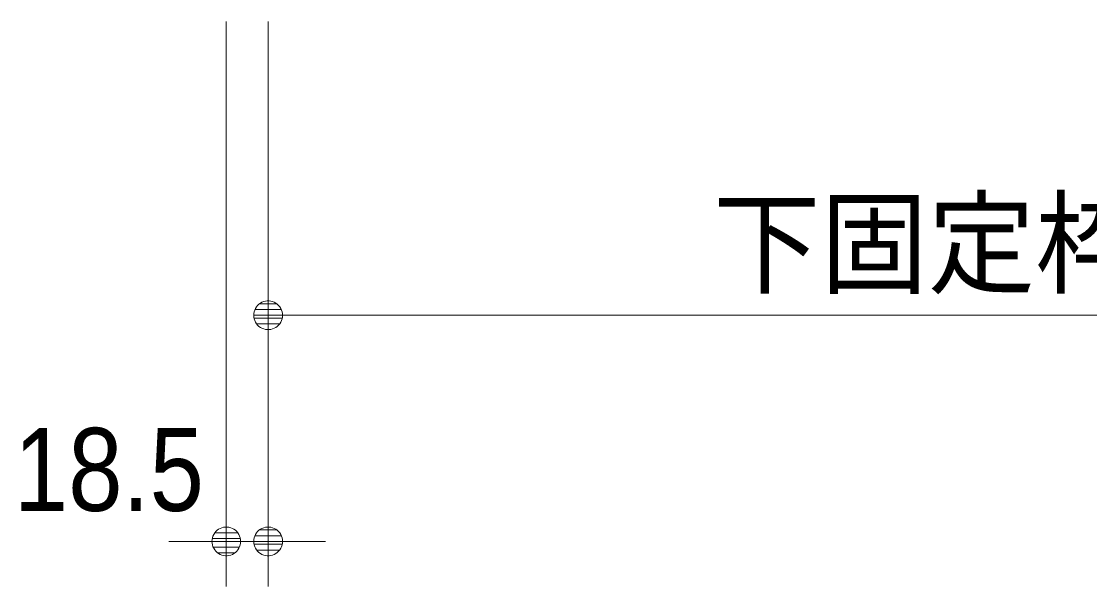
# Model space of a CAD drawing. Units: millimetres, scale not verified. Extents: x -6062 to 6062, y -3045 to 3045.
# Drawn here: x -5406.2 to -4933.5, y -2270 to -2020 of the extents above; entities that cross this region are included whole.
import ezdxf
from ezdxf.enums import TextEntityAlignment as Align

# ---------------------------------------------------------------- set-up
doc = ezdxf.new("R2010")
doc.units = ezdxf.units.MM
doc.header["$LTSCALE"] = 20
for name, color, linetype, lineweight in [('0-2_2寸法-1', 7, 'Continuous', 9), ('0-3_0', 7, 'Continuous', 9), ('0-4_2寸法-2', 7, 'Continuous', 9)]:
    doc.layers.add(name, color=color, linetype=linetype, lineweight=lineweight)
doc.styles.add('ＭＳ Ｐゴシック', font='')
doc.styles.get('ＭＳ Ｐゴシック').set_extended_font_data('MS PGothic')

# ---------------------------------------------------------------- blocks, each defined once
blk = doc.blocks.new('_Dot')
at = {"layer": '0-3_0'}
for p, q in [((-10, 0), (-20, 0)), ((9.78, 2), (-9.78, 2)), ((7.99, 6), (-7.99, 6)), ((9.16, -3.98), (-9.16, -3.98)), ((6, -7.98), (-6, -7.98))]:
    blk.add_line(p, q, dxfattribs=at)
for points in [[(10, 0), (9.92, 1.25), (9.69, 2.49), (9.3, 3.68), (8.76, 4.82), (8.09, 5.88), (7.29, 6.85), (6.37, 7.71), (5.36, 8.44), (4.26, 9.05), (3.09, 9.51), (1.87, 9.82), (0.63, 9.98), (-0.63, 9.98), (-1.87, 9.82), (-3.09, 9.51), (-4.26, 9.05), (-5.36, 8.44), (-6.37, 7.71), (-7.29, 6.85), (-8.09, 5.88), (-8.76, 4.82), (-9.3, 3.68), (-9.69, 2.49), (-9.92, 1.25), (-10, 0), (0, 0)], [(-10, 0), (-9.92, -1.25), (-9.69, -2.49), (-9.3, -3.68), (-8.76, -4.82), (-8.09, -5.88), (-7.29, -6.85), (-6.37, -7.71), (-5.36, -8.44), (-4.26, -9.05), (-3.09, -9.51), (-1.87, -9.82), (-0.63, -9.98), (0.63, -9.98), (1.87, -9.82), (3.09, -9.51), (4.26, -9.05), (5.36, -8.44), (6.37, -7.71), (7.29, -6.85), (8.09, -5.88), (8.76, -4.82), (9.3, -3.68), (9.69, -2.49), (9.92, -1.25), (10, 0), (0, 0)]]:
    blk.add_lwpolyline(points, close=True, dxfattribs=at)

msp = doc.modelspace()

# ---------------------------------------------------------------- linework, layer by layer
at = {"layer": '0-2_2寸法-1'}
for p, q in [((-5297, -2020), (-5297, -2170)), ((-5284.29, -2150), (-4543.71, -2150))]:
    msp.add_line(p, q, dxfattribs=at)
at = {"layer": '0-4_2寸法-2'}
for p, q in [((-5315.5, -2020), (-5315.5, -2270)), ((-5297, -2020), (-5297, -2270)), ((-5328.21, -2250), (-5340.92, -2250)), ((-5297, -2250), (-5315.5, -2250)), ((-5284.29, -2250), (-5271.58, -2250))]:
    msp.add_line(p, q, dxfattribs=at)

# ---------------------------------------------------------------- block references
at = {"layer": '0-2_2寸法-1', "xscale": 0.6356201, "yscale": 0.6356201, "rotation": 180}
msp.add_blockref('_Dot', (-5297, -2150), dxfattribs=at)
at = {"layer": '0-4_2寸法-2', "xscale": 0.6356201, "yscale": 0.6356201}
msp.add_blockref('_Dot', (-5315.5, -2250), dxfattribs=at)
at = {"layer": '0-4_2寸法-2', "xscale": 0.6356201, "yscale": 0.6356201, "rotation": 180}
msp.add_blockref('_Dot', (-5297, -2250), dxfattribs=at)

# ---------------------------------------------------------------- texts
at = {"layer": '0-2_2寸法-1', "style": 'ＭＳ Ｐゴシック', "width": 0.95}
msp.add_text('下固定枠\u3000DW-37', height=36.66, dxfattribs=at).set_placement((-5100.08, -2147.47), align=Align.BOTTOM_LEFT)
at = {"layer": '0-4_2寸法-2', "style": 'ＭＳ Ｐゴシック', "width": 0.9}
msp.add_text('18.5', height=36.69, dxfattribs=at).set_placement((-5409.46, -2247.52), align=Align.BOTTOM_LEFT)

doc.saveas('drawing.dxf')
